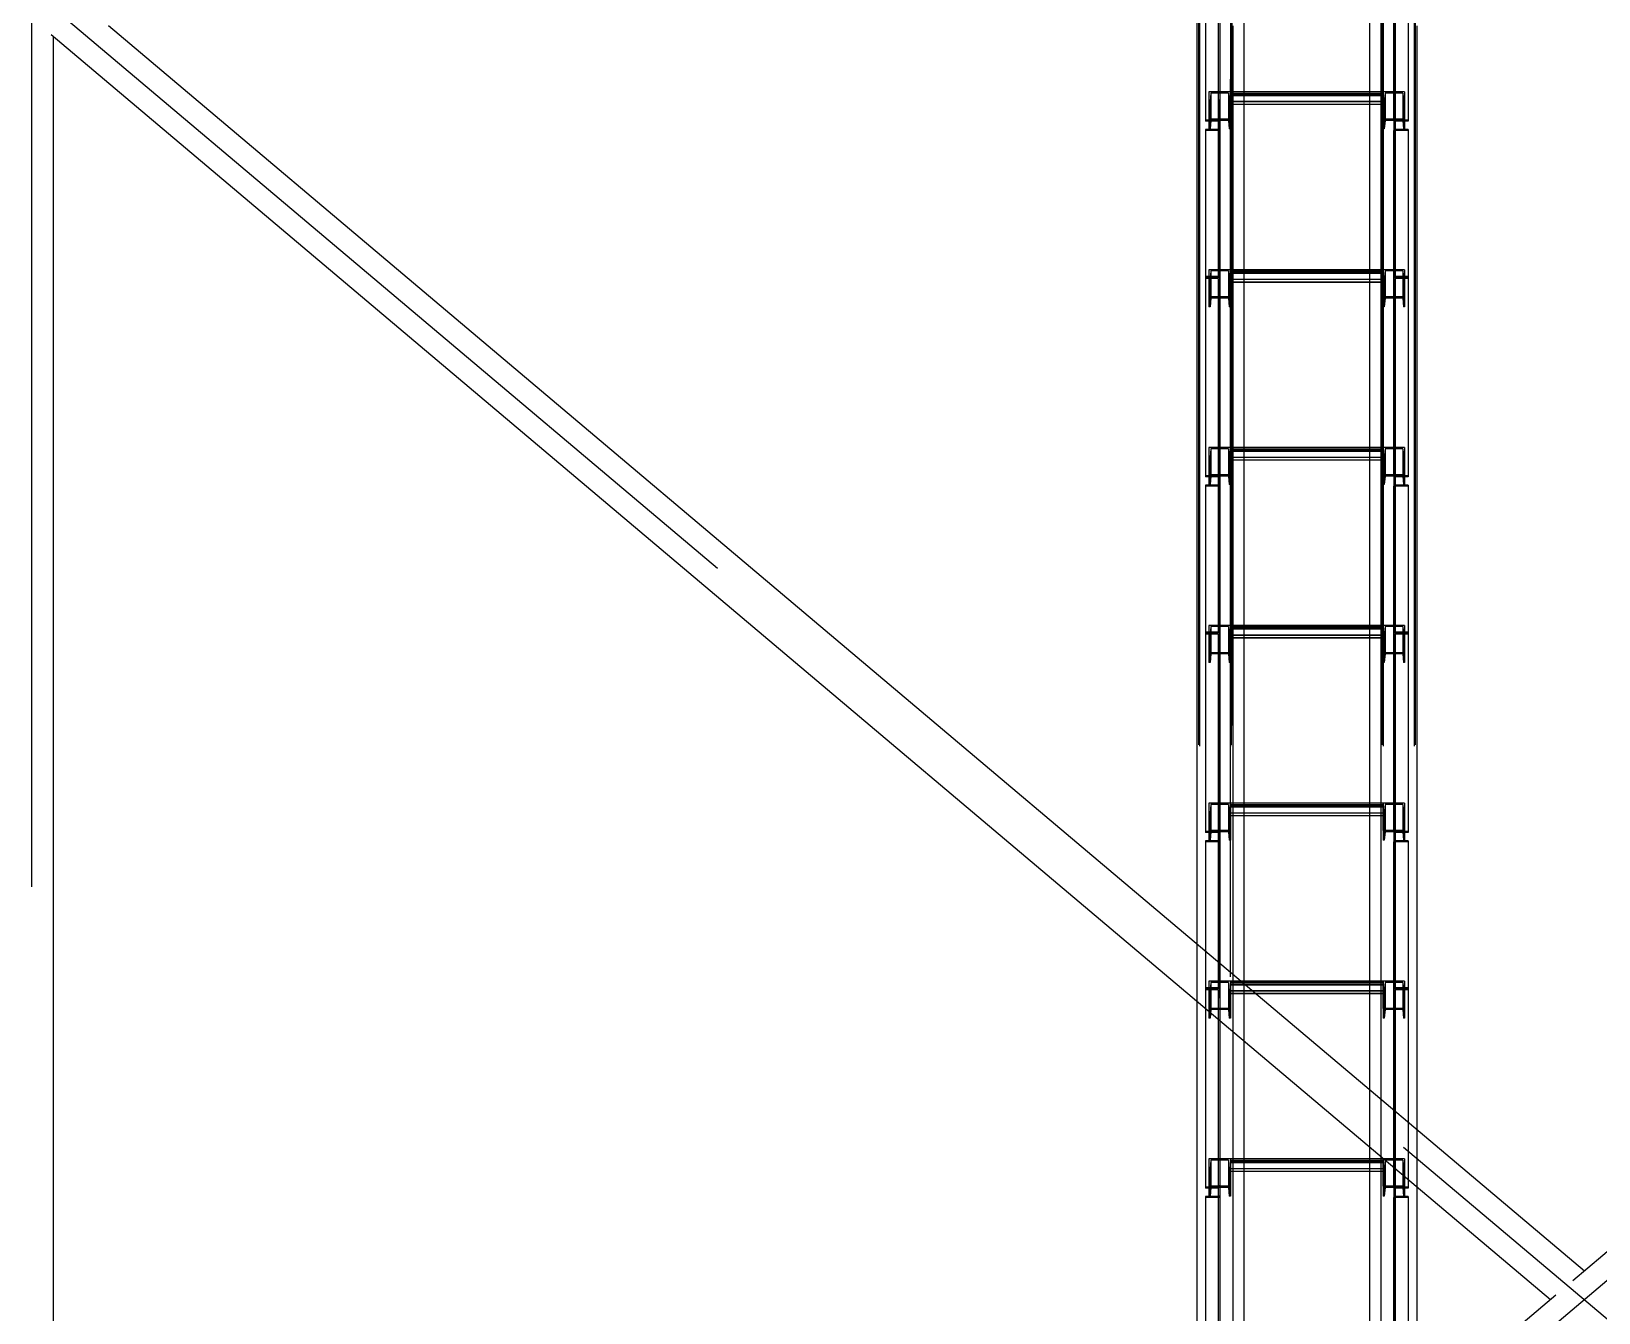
# Model space of a CAD drawing. Header units: millimetres. Extents: x 150209.93 to 150215.05, y 136675.65 to 136679.93.
# Drawn here: x 150210.6016 to 150210.7762, y 136676.6453 to 136676.7881 of the extents above; entities that cross this region are included whole.
import ezdxf

# ---------------------------------------------------------------- set-up
doc = ezdxf.new("R2010")
doc.units = ezdxf.units.MM
doc.header["$LTSCALE"] = 0.25
for name, pattern in [('CENTER', [50.8, 31.75, -6.35, 6.35, -6.35]), ('XKITLINE00', [0]), ('XKITLINE02', [4, 2, -2]), ('XKITLINE03', [6, 3, -1, 1, -1])]:
    doc.linetypes.add(name, pattern=pattern)

# ---------------------------------------------------------------- blocks, each defined once
blk = doc.blocks.new('çatıı')
at = {"color": 116, "linetype": 'XKITLINE02', "true_color": 0x136734}
for p, q in [((9034.61, 5900.27), (9034.61, 4257.56)), ((9035.46, 5900.09), (9035.46, 4257.75)), ((9118.76, 5900.09), (9118.76, 4257.75)), ((9119.61, 5900.27), (9119.61, 4257.56)), ((9015.93, 5889.26), (9015.93, 4290.38)), ((9016.78, 5889.26), (9016.78, 4263.02)), ((9017.31, 5888.53), (9017.31, 4262.57)), ((9034.55, 5888.53), (9034.54, 4262.57)), ((9035.08, 5889.26), (9035.08, 4263.02)), ((9118.31, 5889.26), (9118.31, 4301.37)), ((9119.16, 5889.26), (9119.16, 4263.02)), ((9119.69, 5888.53), (9119.69, 4262.57)), ((9136.93, 5888.53), (9136.92, 4262.57)), ((9137.46, 5889.26), (9137.46, 4263.02)), ((9112.11, 5857.04), (9112.11, 4260.27)), ((9020.63, 5847.87), (9020.63, 5736.88)), ((9028.63, 5847.87), (9028.63, 5732.38)), ((9125.61, 5847.87), (9125.61, 5732.38)), ((9126.41, 5847.37), (9126.41, 5732.38)), ((9133.61, 5847.87), (9133.61, 5736.88)), ((9042.11, 5840.34), (9042.11, 4260.16)), ((9027.83, 5830.27), (9027.83, 5732.38)), ((9022.63, 5753.15), (9022.63, 5732.5)), ((9034.63, 5753.15), (9022.63, 5753.15)), ((9023.69, 5752.45), (9023.31, 5747.7)), ((9033.57, 5752.45), (9023.69, 5752.45)), ((9023.69, 5752.45), (9023.69, 5737.26)), ((9033.57, 5752.45), (9033.95, 5747.7)), ((9033.57, 5752.45), (9033.57, 5737.26)), ((9034.63, 5753.15), (9034.63, 5746.07)), ((9042.11, 5753.15), (9034.63, 5753.15)), ((9034.63, 5753.15), (9034.63, 5732.5)), ((9119.61, 5752.31), (9034.63, 5752.31)), ((9042.11, 5751.52), (9034.63, 5751.52)), ((9119.61, 5753.15), (9112.11, 5753.15)), ((9119.61, 5751.52), (9112.11, 5751.52)), ((9119.61, 5753.15), (9119.61, 5746.07)), ((9119.61, 5753.15), (9119.61, 5737.95)), ((9119.61, 5753.15), (9119.61, 5747.7)), ((9131.61, 5753.15), (9119.61, 5753.15)), ((9120.67, 5752.45), (9120.29, 5747.7)), ((9120.67, 5752.45), (9120.67, 5737.26)), ((9130.55, 5752.45), (9120.67, 5752.45)), ((9130.55, 5752.45), (9130.55, 5737.26)), ((9130.55, 5752.45), (9130.93, 5747.7)), ((9131.61, 5753.15), (9131.61, 5737.95)), ((9131.61, 5753.15), (9131.61, 5747.7)), ((9023.31, 5747.7), (9022.63, 5747.7)), ((9023.31, 5747.7), (9023.31, 5732.5)), ((9034.63, 5747.7), (9033.95, 5747.7)), ((9033.95, 5747.7), (9033.95, 5732.5)), ((9119.61, 5750.97), (9034.63, 5750.97)), ((9119.61, 5747.7), (9034.63, 5747.7)), ((9119.61, 5747.6), (9034.63, 5747.6)), ((9119.61, 5746.16), (9034.63, 5746.16)), ((9042.11, 5746.07), (9034.63, 5746.07)), ((9119.61, 5746.07), (9112.11, 5746.07)), ((9119.61, 5747.7), (9119.61, 5732.5)), ((9120.29, 5747.7), (9119.61, 5747.7)), ((9120.29, 5747.7), (9120.29, 5732.5)), ((9130.93, 5747.7), (9130.93, 5732.5)), ((9131.61, 5747.7), (9130.93, 5747.7)), ((9131.61, 5747.7), (9131.61, 5732.5)), ((9028.63, 5737.38), (9020.63, 5737.38)), ((9027.83, 5736.88), (9020.63, 5736.88)), ((9034.63, 5737.95), (9022.63, 5737.95)), ((9023.69, 5737.26), (9023.31, 5732.5)), ((9033.57, 5737.26), (9023.69, 5737.26)), ((9028.63, 5738.14), (9027.83, 5738.14)), ((9027.83, 5738.14), (9027.83, 5732.27)), ((9027.83, 5738.14), (9027.83, 5650.37)), ((9028.63, 5738.14), (9028.63, 5731.62)), ((9028.63, 5738.14), (9028.63, 5649.72)), ((9033.57, 5737.26), (9033.95, 5732.5)), ((9119.61, 5737.95), (9119.61, 5732.5)), ((9131.61, 5737.95), (9119.61, 5737.95)), ((9120.67, 5737.26), (9120.29, 5732.5)), ((9130.55, 5737.26), (9120.67, 5737.26)), ((9125.61, 5738.14), (9125.61, 5649.72)), ((9126.41, 5738.14), (9125.61, 5738.14)), ((9133.61, 5737.38), (9125.61, 5737.38)), ((9126.41, 5738.14), (9126.41, 5650.37)), ((9133.61, 5736.88), (9126.41, 5736.88)), ((9130.55, 5737.26), (9130.93, 5732.5)), ((9131.61, 5737.95), (9131.61, 5732.5)), ((9027.83, 5732.27), (9020.63, 5732.27)), ((9020.63, 5732.27), (9020.63, 5731.62)), ((9020.63, 5732.27), (9020.63, 5649.72)), ((9028.63, 5731.62), (9020.63, 5731.62)), ((9023.31, 5732.5), (9022.63, 5732.5)), ((9028.63, 5732.38), (9027.83, 5732.38)), ((9034.63, 5732.5), (9033.95, 5732.5)), ((9120.29, 5732.5), (9119.61, 5732.5)), ((9126.41, 5732.38), (9125.61, 5732.38)), ((9133.61, 5731.62), (9125.61, 5731.62)), ((9133.61, 5732.27), (9126.41, 5732.27)), ((9131.61, 5732.5), (9130.93, 5732.5)), ((9133.61, 5732.27), (9133.61, 5649.72)), ((9028.63, 5656.23), (9027.83, 5656.23)), ((9125.61, 5656.23), (9125.61, 5649.72)), ((9126.41, 5656.23), (9125.61, 5656.23)), ((9126.41, 5656.23), (9126.41, 5650.37)), ((9027.83, 5650.37), (9020.63, 5650.37)), ((9020.63, 5649.72), (9020.63, 5649.22)), ((9028.63, 5649.72), (9020.63, 5649.72)), ((9020.63, 5649.72), (9020.63, 5538.73)), ((9028.63, 5649.72), (9020.63, 5649.72)), ((9027.83, 5649.22), (9020.63, 5649.22)), ((9022.63, 5654.07), (9022.63, 5648.62)), ((9034.63, 5654.07), (9022.63, 5654.07)), ((9022.63, 5654.07), (9022.63, 5638.88)), ((9023.31, 5648.62), (9022.63, 5648.62)), ((9022.63, 5648.62), (9022.63, 5633.43)), ((9023.69, 5653.38), (9023.31, 5648.62)), ((9023.31, 5648.62), (9023.31, 5633.43)), ((9033.57, 5653.38), (9023.69, 5653.38)), ((9023.69, 5653.38), (9023.69, 5638.18)), ((9027.83, 5649.22), (9027.83, 5644.71)), ((9027.83, 5649.22), (9027.83, 5534.23)), ((9028.63, 5649.72), (9028.63, 5534.23)), ((9033.57, 5653.38), (9033.95, 5648.62)), ((9033.57, 5653.38), (9033.57, 5638.18)), ((9034.63, 5648.62), (9033.95, 5648.62)), ((9033.95, 5648.62), (9033.95, 5633.43)), ((9034.63, 5654.07), (9034.63, 5648.62)), ((9034.63, 5654.07), (9034.63, 5638.88)), ((9034.63, 5654.07), (9034.63, 5646.99)), ((9042.11, 5654.07), (9034.63, 5654.07)), ((9119.61, 5653.23), (9034.63, 5653.23)), ((9042.11, 5652.44), (9034.63, 5652.44)), ((9119.61, 5651.89), (9034.63, 5651.89)), ((9034.63, 5648.62), (9034.63, 5633.43)), ((9119.61, 5648.62), (9034.63, 5648.62)), ((9119.61, 5648.53), (9034.63, 5648.53)), ((9119.61, 5647.09), (9034.63, 5647.09)), ((9042.11, 5646.99), (9034.63, 5646.99)), ((9119.61, 5654.07), (9112.11, 5654.07)), ((9119.61, 5652.44), (9112.11, 5652.44)), ((9119.61, 5646.99), (9112.11, 5646.99)), ((9119.61, 5654.07), (9119.61, 5646.99)), ((9119.61, 5654.07), (9119.61, 5638.88)), ((9119.61, 5654.07), (9119.61, 5648.62)), ((9131.61, 5654.07), (9119.61, 5654.07)), ((9119.61, 5648.62), (9119.61, 5633.43)), ((9120.29, 5648.62), (9119.61, 5648.62)), ((9120.67, 5653.38), (9120.29, 5648.62)), ((9120.29, 5648.62), (9120.29, 5633.43)), ((9120.67, 5653.38), (9120.67, 5638.18)), ((9130.55, 5653.38), (9120.67, 5653.38)), ((9125.61, 5649.72), (9125.61, 5534.23)), ((9133.61, 5649.72), (9125.61, 5649.72)), ((9133.61, 5649.72), (9125.61, 5649.72)), ((9133.61, 5650.37), (9126.41, 5650.37)), ((9126.41, 5649.22), (9126.41, 5534.23)), ((9133.61, 5649.22), (9126.41, 5649.22)), ((9130.55, 5653.38), (9130.55, 5638.18)), ((9130.55, 5653.38), (9130.93, 5648.62)), ((9130.93, 5648.62), (9130.93, 5633.43)), ((9131.61, 5648.62), (9130.93, 5648.62)), ((9131.61, 5654.07), (9131.61, 5638.88)), ((9131.61, 5654.07), (9131.61, 5648.62)), ((9131.61, 5648.62), (9131.61, 5633.43)), ((9133.61, 5650.37), (9133.61, 5649.72)), ((9133.61, 5649.72), (9133.61, 5538.73)), ((9022.63, 5638.88), (9022.63, 5633.43)), ((9034.63, 5638.88), (9022.63, 5638.88)), ((9023.69, 5638.18), (9023.31, 5633.43)), ((9033.57, 5638.18), (9023.69, 5638.18)), ((9028.63, 5644.71), (9027.83, 5644.71)), ((9028.63, 5638.88), (9028.63, 5539.23)), ((9033.57, 5638.18), (9033.95, 5633.43)), ((9034.63, 5638.88), (9034.63, 5633.43)), ((9119.61, 5638.88), (9119.61, 5633.43)), ((9131.61, 5638.88), (9119.61, 5638.88)), ((9120.67, 5638.18), (9120.29, 5633.43)), ((9130.55, 5638.18), (9120.67, 5638.18)), ((9126.41, 5644.71), (9125.61, 5644.71)), ((9130.55, 5638.18), (9130.93, 5633.43)), ((9131.61, 5638.88), (9131.61, 5633.43)), ((9023.31, 5633.43), (9022.63, 5633.43)), ((9034.63, 5633.43), (9033.95, 5633.43)), ((9120.29, 5633.43), (9119.61, 5633.43)), ((9131.61, 5633.43), (9130.93, 5633.43)), ((9022.63, 5554.99), (9022.63, 5549.54)), ((9034.63, 5554.99), (9022.63, 5554.99)), ((9022.63, 5554.99), (9022.63, 5534.35)), ((9023.69, 5554.3), (9023.31, 5549.54)), ((9033.57, 5554.3), (9023.69, 5554.3)), ((9023.69, 5554.3), (9023.69, 5539.11)), ((9033.57, 5554.3), (9033.95, 5549.54)), ((9033.57, 5554.3), (9033.57, 5539.11)), ((9034.63, 5554.99), (9034.63, 5549.54)), ((9034.63, 5554.99), (9034.63, 5534.35)), ((9034.63, 5554.99), (9034.63, 5547.92)), ((9042.11, 5554.99), (9034.63, 5554.99)), ((9119.61, 5554.16), (9034.63, 5554.16)), ((9042.11, 5553.37), (9034.63, 5553.37)), ((9119.61, 5552.82), (9034.63, 5552.82)), ((9119.61, 5554.99), (9112.11, 5554.99)), ((9119.61, 5553.37), (9112.11, 5553.37)), ((9119.61, 5554.99), (9119.61, 5547.92)), ((9119.61, 5554.99), (9119.61, 5539.8)), ((9119.61, 5554.99), (9119.61, 5549.54)), ((9131.61, 5554.99), (9119.61, 5554.99)), ((9120.67, 5554.3), (9120.29, 5549.54)), ((9120.67, 5554.3), (9120.67, 5539.11)), ((9130.55, 5554.3), (9120.67, 5554.3)), ((9130.55, 5554.3), (9130.55, 5539.11)), ((9130.55, 5554.3), (9130.93, 5549.54)), ((9131.61, 5554.99), (9131.61, 5539.8)), ((9131.61, 5554.99), (9131.61, 5549.54)), ((9023.31, 5549.54), (9022.63, 5549.54)), ((9023.31, 5549.54), (9023.31, 5534.35)), ((9034.63, 5549.54), (9033.95, 5549.54)), ((9033.95, 5549.54), (9033.95, 5534.35)), ((9119.61, 5549.54), (9034.63, 5549.54)), ((9119.61, 5549.45), (9034.63, 5549.45)), ((9119.61, 5548.01), (9034.63, 5548.01)), ((9042.11, 5547.92), (9034.63, 5547.92)), ((9119.61, 5547.92), (9112.11, 5547.92)), ((9119.61, 5549.54), (9119.61, 5534.35)), ((9120.29, 5549.54), (9119.61, 5549.54)), ((9120.29, 5549.54), (9120.29, 5534.35)), ((9130.93, 5549.54), (9130.93, 5534.35)), ((9131.61, 5549.54), (9130.93, 5549.54)), ((9131.61, 5549.54), (9131.61, 5534.35)), ((9028.63, 5539.23), (9020.63, 5539.23)), ((9027.83, 5538.73), (9020.63, 5538.73)), ((9027.83, 5534.12), (9020.63, 5534.12)), ((9020.63, 5534.12), (9020.63, 5533.47)), ((9020.63, 5534.12), (9020.63, 5451.57)), ((9028.63, 5533.47), (9020.63, 5533.47)), ((9034.63, 5539.8), (9022.63, 5539.8)), ((9023.31, 5534.35), (9022.63, 5534.35)), ((9023.69, 5539.11), (9023.31, 5534.35)), ((9033.57, 5539.11), (9023.69, 5539.11)), ((9028.63, 5539.99), (9027.83, 5539.99)), ((9027.83, 5539.99), (9027.83, 5534.12)), ((9027.83, 5539.99), (9027.83, 5452.22)), ((9028.63, 5534.23), (9027.83, 5534.23)), ((9028.63, 5539.99), (9028.63, 5533.47)), ((9028.63, 5539.99), (9028.63, 5451.57)), ((9033.57, 5539.11), (9033.95, 5534.35)), ((9034.63, 5534.35), (9033.95, 5534.35)), ((9119.61, 5539.8), (9119.61, 5534.35)), ((9131.61, 5539.8), (9119.61, 5539.8)), ((9120.29, 5534.35), (9119.61, 5534.35)), ((9120.67, 5539.11), (9120.29, 5534.35)), ((9130.55, 5539.11), (9120.67, 5539.11)), ((9125.61, 5539.99), (9125.61, 5451.57)), ((9126.41, 5539.99), (9125.61, 5539.99)), ((9133.61, 5539.23), (9125.61, 5539.23)), ((9126.41, 5534.23), (9125.61, 5534.23)), ((9133.61, 5533.47), (9125.61, 5533.47)), ((9126.41, 5539.99), (9126.41, 5452.22)), ((9133.61, 5538.73), (9126.41, 5538.73)), ((9133.61, 5534.12), (9126.41, 5534.12)), ((9130.55, 5539.11), (9130.93, 5534.35)), ((9131.61, 5534.35), (9130.93, 5534.35)), ((9131.61, 5539.8), (9131.61, 5534.35)), ((9133.61, 5534.12), (9133.61, 5451.57)), ((9022.63, 5455.92), (9022.63, 5450.47)), ((9034.63, 5455.92), (9022.63, 5455.92)), ((9022.63, 5455.92), (9022.63, 5435.28)), ((9023.69, 5455.22), (9023.31, 5450.47)), ((9033.57, 5455.22), (9023.69, 5455.22)), ((9023.69, 5455.22), (9023.69, 5440.03)), ((9028.63, 5458.08), (9027.83, 5458.08)), ((9033.57, 5455.22), (9033.95, 5450.47)), ((9033.57, 5455.22), (9033.57, 5440.03)), ((9034.63, 5455.92), (9034.63, 5450.47)), ((9034.63, 5455.92), (9034.63, 5435.28)), ((9034.63, 5455.92), (9034.63, 5448.84)), ((9042.11, 5455.92), (9034.63, 5455.92)), ((9119.61, 5455.08), (9034.63, 5455.08)), ((9119.61, 5455.92), (9112.11, 5455.92)), ((9119.61, 5455.92), (9119.61, 5448.84)), ((9119.61, 5455.92), (9119.61, 5440.73)), ((9119.61, 5455.92), (9119.61, 5450.47)), ((9131.61, 5455.92), (9119.61, 5455.92)), ((9120.67, 5455.22), (9120.29, 5450.47)), ((9120.67, 5455.22), (9120.67, 5440.03)), ((9130.55, 5455.22), (9120.67, 5455.22)), ((9125.61, 5458.08), (9125.61, 5451.57)), ((9126.41, 5458.08), (9125.61, 5458.08)), ((9126.41, 5458.08), (9126.41, 5452.22)), ((9130.55, 5455.22), (9130.55, 5440.03)), ((9130.55, 5455.22), (9130.93, 5450.47)), ((9131.61, 5455.92), (9131.61, 5440.73)), ((9131.61, 5455.92), (9131.61, 5450.47)), ((9027.83, 5452.22), (9020.63, 5452.22)), ((9020.63, 5451.57), (9020.63, 5451.06)), ((9028.63, 5451.57), (9020.63, 5451.57)), ((9020.63, 5451.57), (9020.63, 5340.58)), ((9028.63, 5451.57), (9020.63, 5451.57)), ((9027.83, 5451.06), (9020.63, 5451.06)), ((9023.31, 5450.47), (9022.63, 5450.47)), ((9023.31, 5450.47), (9023.31, 5435.28)), ((9027.83, 5451.06), (9027.83, 5446.56)), ((9027.83, 5451.06), (9027.83, 5336.07)), ((9028.63, 5446.56), (9027.83, 5446.56)), ((9028.63, 5451.57), (9028.63, 5336.07)), ((9034.63, 5450.47), (9033.95, 5450.47)), ((9033.95, 5450.47), (9033.95, 5435.28)), ((9042.11, 5454.29), (9034.63, 5454.29)), ((9119.61, 5453.74), (9034.63, 5453.74)), ((9119.61, 5450.47), (9034.63, 5450.47)), ((9119.61, 5450.38), (9034.63, 5450.38)), ((9119.61, 5448.93), (9034.63, 5448.93)), ((9042.11, 5448.84), (9034.63, 5448.84)), ((9119.61, 5454.29), (9112.11, 5454.29)), ((9119.61, 5448.84), (9112.11, 5448.84)), ((9119.61, 5450.47), (9119.61, 5435.28)), ((9120.29, 5450.47), (9119.61, 5450.47)), ((9120.29, 5450.47), (9120.29, 5435.28)), ((9125.61, 5451.57), (9125.61, 5336.07)), ((9133.61, 5451.57), (9125.61, 5451.57)), ((9133.61, 5451.57), (9125.61, 5451.57)), ((9126.41, 5446.56), (9125.61, 5446.56)), ((9133.61, 5452.22), (9126.41, 5452.22)), ((9126.41, 5451.06), (9126.41, 5336.07)), ((9133.61, 5451.06), (9126.41, 5451.06)), ((9130.93, 5450.47), (9130.93, 5435.28)), ((9131.61, 5450.47), (9130.93, 5450.47)), ((9131.61, 5450.47), (9131.61, 5435.28)), ((9133.61, 5452.22), (9133.61, 5451.57)), ((9133.61, 5451.57), (9133.61, 5340.58)), ((9034.63, 5440.73), (9022.63, 5440.73)), ((9023.69, 5440.03), (9023.31, 5435.28)), ((9033.57, 5440.03), (9023.69, 5440.03)), ((9028.63, 5440.73), (9028.63, 5341.08)), ((9033.57, 5440.03), (9033.95, 5435.28)), ((9119.61, 5440.73), (9119.61, 5435.28)), ((9131.61, 5440.73), (9119.61, 5440.73)), ((9120.67, 5440.03), (9120.29, 5435.28)), ((9130.55, 5440.03), (9120.67, 5440.03)), ((9130.55, 5440.03), (9130.93, 5435.28)), ((9131.61, 5440.73), (9131.61, 5435.28)), ((9023.31, 5435.28), (9022.63, 5435.28)), ((9034.63, 5435.28), (9033.95, 5435.28)), ((9120.29, 5435.28), (9119.61, 5435.28)), ((9131.61, 5435.28), (9130.93, 5435.28)), ((9022.63, 5356.84), (9022.63, 5351.39)), ((9034.63, 5356.84), (9022.63, 5356.84)), ((9022.63, 5356.84), (9022.63, 5341.08)), ((9023.31, 5351.39), (9022.63, 5351.39)), ((9022.63, 5351.39), (9022.63, 5336.2)), ((9023.69, 5356.15), (9023.31, 5351.39)), ((9023.31, 5351.39), (9023.31, 5336.2)), ((9033.57, 5356.15), (9023.69, 5356.15)), ((9023.69, 5356.15), (9023.69, 5340.96)), ((9033.57, 5356.15), (9033.95, 5351.39)), ((9033.57, 5356.15), (9033.57, 5340.96)), ((9034.63, 5351.39), (9033.95, 5351.39)), ((9033.95, 5351.39), (9033.95, 5336.2)), ((9034.63, 5356.84), (9034.63, 5351.39)), ((9034.63, 5356.84), (9034.63, 5341.65)), ((9034.63, 5356.84), (9034.63, 5349.76)), ((9042.11, 5356.84), (9034.63, 5356.84)), ((9119.61, 5356), (9034.63, 5356)), ((9042.11, 5355.21), (9034.63, 5355.21)), ((9119.61, 5354.66), (9034.63, 5354.66)), ((9034.63, 5351.39), (9034.63, 5336.2)), ((9119.61, 5351.39), (9034.63, 5351.39)), ((9119.61, 5351.3), (9034.63, 5351.3)), ((9119.61, 5349.86), (9034.63, 5349.86)), ((9042.11, 5349.76), (9034.63, 5349.76)), ((9119.61, 5356.84), (9112.11, 5356.84)), ((9119.61, 5355.21), (9112.11, 5355.21)), ((9119.61, 5349.76), (9112.11, 5349.76)), ((9119.61, 5356.84), (9119.61, 5341.65)), ((9119.61, 5356.84), (9119.61, 5351.39)), ((9131.61, 5356.84), (9119.61, 5356.84)), ((9119.61, 5356.84), (9119.61, 5349.76)), ((9119.61, 5351.39), (9119.61, 5336.2)), ((9120.29, 5351.39), (9119.61, 5351.39)), ((9120.67, 5356.15), (9120.29, 5351.39)), ((9120.29, 5351.39), (9120.29, 5336.2)), ((9120.67, 5356.15), (9120.67, 5340.96)), ((9130.55, 5356.15), (9120.67, 5356.15)), ((9130.55, 5356.15), (9130.55, 5340.96)), ((9130.55, 5356.15), (9130.93, 5351.39)), ((9130.93, 5351.39), (9130.93, 5336.2)), ((9131.61, 5351.39), (9130.93, 5351.39)), ((9131.61, 5356.84), (9131.61, 5341.65)), ((9131.61, 5356.84), (9131.61, 5351.39)), ((9131.61, 5351.39), (9131.61, 5336.2)), ((9028.63, 5341.08), (9020.63, 5341.08)), ((9034.63, 5341.65), (9022.63, 5341.65)), ((9022.63, 5341.08), (9022.63, 5336.2)), ((9028.63, 5341.83), (9027.83, 5341.83)), ((9027.83, 5341.83), (9027.83, 5335.97)), ((9027.83, 5341.83), (9027.83, 5254.07)), ((9028.63, 5341.83), (9028.63, 5335.32)), ((9028.63, 5341.83), (9028.63, 5253.41)), ((9034.63, 5341.65), (9034.63, 5336.2)), ((9119.61, 5341.65), (9119.61, 5336.2)), ((9131.61, 5341.65), (9119.61, 5341.65)), ((9125.61, 5341.83), (9125.61, 5253.41)), ((9126.41, 5341.83), (9125.61, 5341.83)), ((9133.61, 5341.08), (9125.61, 5341.08)), ((9126.41, 5341.83), (9126.41, 5254.07)), ((9131.61, 5341.65), (9131.61, 5336.2)), ((9027.83, 5340.58), (9020.63, 5340.58)), ((9027.83, 5335.97), (9020.63, 5335.97)), ((9020.63, 5335.97), (9020.63, 5335.32)), ((9020.63, 5335.97), (9020.63, 5253.41)), ((9028.63, 5335.32), (9020.63, 5335.32)), ((9023.31, 5336.2), (9022.63, 5336.2)), ((9023.69, 5340.96), (9023.31, 5336.2)), ((9033.57, 5340.96), (9023.69, 5340.96)), ((9028.63, 5336.07), (9027.83, 5336.07)), ((9033.57, 5340.96), (9033.95, 5336.2)), ((9034.63, 5336.2), (9033.95, 5336.2)), ((9120.29, 5336.2), (9119.61, 5336.2)), ((9120.67, 5340.96), (9120.29, 5336.2)), ((9130.55, 5340.96), (9120.67, 5340.96)), ((9126.41, 5336.07), (9125.61, 5336.07)), ((9133.61, 5335.32), (9125.61, 5335.32)), ((9133.61, 5340.58), (9126.41, 5340.58)), ((9133.61, 5335.97), (9126.41, 5335.97)), ((9130.55, 5340.96), (9130.93, 5336.2)), ((9131.61, 5336.2), (9130.93, 5336.2)), ((9133.61, 5335.97), (9133.61, 5253.41)), ((9015.93, 5278.34), (9015.93, 5246.45)), ((9027.83, 5254.07), (9020.63, 5254.07)), ((9022.63, 5257.77), (9022.63, 5241.39)), ((9034.63, 5257.77), (9022.63, 5257.77)), ((9023.69, 5257.07), (9023.31, 5252.32)), ((9033.57, 5257.07), (9023.69, 5257.07)), ((9023.69, 5257.07), (9023.69, 5241.88)), ((9028.63, 5259.93), (9027.83, 5259.93)), ((9033.57, 5257.07), (9033.95, 5252.32)), ((9033.57, 5257.07), (9033.57, 5241.88)), ((9034.63, 5257.77), (9034.63, 5251.01)), ((9034.63, 5257.77), (9034.63, 5250.69)), ((9042.11, 5257.77), (9034.63, 5257.77)), ((9034.63, 5257.23), (9034.63, 5237.12)), ((9119.61, 5256.93), (9034.63, 5256.93)), ((9042.22, 5256.14), (9034.63, 5256.14)), ((9119.61, 5255.59), (9034.63, 5255.59)), ((9035.93, 5261.45), (9035.93, 5229.57)), ((9042.11, 5256.23), (9042.11, 5224.35)), ((9119.61, 5257.77), (9112.11, 5257.77)), ((9119.61, 5256.14), (9112.11, 5256.14)), ((9119.61, 5257.77), (9119.61, 5250.69)), ((9119.61, 5257.77), (9119.61, 5242.57)), ((9119.61, 5257.77), (9119.61, 5252.32)), ((9131.61, 5257.77), (9119.61, 5257.77)), ((9120.67, 5257.07), (9120.29, 5252.32)), ((9120.67, 5257.07), (9120.67, 5241.88)), ((9130.55, 5257.07), (9120.67, 5257.07)), ((9125.61, 5259.93), (9125.61, 5253.41)), ((9126.41, 5259.93), (9125.61, 5259.93)), ((9126.41, 5259.93), (9126.41, 5254.07)), ((9133.61, 5254.07), (9126.41, 5254.07)), ((9130.55, 5257.07), (9130.55, 5241.88)), ((9130.55, 5257.07), (9130.93, 5252.32)), ((9131.61, 5257.77), (9131.61, 5242.57)), ((9131.61, 5257.77), (9131.61, 5252.32)), ((9133.61, 5254.07), (9133.61, 5253.41)), ((9020.63, 5253.41), (9020.63, 5252.3)), ((9028.63, 5253.41), (9020.63, 5253.41)), ((9028.63, 5253.41), (9020.63, 5253.41)), ((9027.83, 5252.91), (9020.63, 5252.91)), ((9020.63, 5252.3), (9020.63, 5142.43)), ((9023.31, 5252.32), (9022.63, 5252.32)), ((9022.63, 5250.61), (9022.63, 5237.12)), ((9023.31, 5252.32), (9023.31, 5237.12)), ((9027.83, 5252.91), (9027.83, 5246.23)), ((9027.83, 5249.66), (9027.83, 5137.92)), ((9028.63, 5248.41), (9027.83, 5248.41)), ((9028.63, 5253.41), (9028.63, 5245.55)), ((9028.63, 5252.55), (9028.63, 5137.92)), ((9034.63, 5252.32), (9033.95, 5252.32)), ((9033.95, 5252.32), (9033.95, 5237.12)), ((9119.61, 5252.32), (9034.63, 5252.32)), ((9119.61, 5252.22), (9034.63, 5252.22)), ((9119.61, 5250.78), (9034.63, 5250.78)), ((9048.68, 5250.69), (9034.63, 5250.69)), ((9119.61, 5250.69), (9112.11, 5250.69)), ((9119.61, 5252.32), (9119.61, 5237.12)), ((9120.29, 5252.32), (9119.61, 5252.32)), ((9120.29, 5252.32), (9120.29, 5237.12)), ((9125.61, 5253.41), (9125.61, 5137.92)), ((9133.61, 5253.41), (9125.61, 5253.41)), ((9133.61, 5253.41), (9125.61, 5253.41)), ((9126.41, 5248.41), (9125.61, 5248.41)), ((9126.41, 5252.91), (9126.41, 5137.92)), ((9133.61, 5252.91), (9126.41, 5252.91)), ((9130.93, 5252.32), (9130.93, 5237.12)), ((9131.61, 5252.32), (9130.93, 5252.32)), ((9131.61, 5252.32), (9131.61, 5237.12)), ((9133.61, 5253.41), (9133.61, 5142.43)), ((9034.63, 5242.57), (9022.63, 5242.57)), ((9023.31, 5237.12), (9022.63, 5237.12)), ((9023.69, 5241.88), (9023.31, 5237.12)), ((9033.57, 5241.88), (9023.69, 5241.88)), ((9033.57, 5241.88), (9033.95, 5237.12)), ((9034.63, 5237.12), (9033.95, 5237.12)), ((9119.61, 5242.57), (9119.61, 5237.12)), ((9131.61, 5242.57), (9119.61, 5242.57)), ((9120.29, 5237.12), (9119.61, 5237.12)), ((9120.67, 5241.88), (9120.29, 5237.12)), ((9130.55, 5241.88), (9120.67, 5241.88)), ((9130.55, 5241.88), (9130.93, 5237.12)), ((9131.61, 5237.12), (9130.93, 5237.12)), ((9131.61, 5242.57), (9131.61, 5237.12)), ((9112.11, 5197.14), (9112.11, 5165.26)), ((9118.31, 5191.91), (9118.31, 5160.02)), ((9138.31, 5175.02), (9138.31, 5143.14)), ((9022.63, 5158.69), (9022.63, 5153.24)), ((9034.63, 5158.69), (9022.63, 5158.69)), ((9022.63, 5158.69), (9022.63, 5138.05)), ((9023.69, 5158), (9023.31, 5153.24)), ((9033.57, 5158), (9023.69, 5158)), ((9023.69, 5158), (9023.69, 5142.8)), ((9033.57, 5158), (9033.95, 5153.24)), ((9033.57, 5158), (9033.57, 5142.8)), ((9034.63, 5158.69), (9034.63, 5153.24)), ((9034.63, 5158.69), (9034.63, 5138.05)), ((9034.63, 5158.69), (9034.63, 5151.61)), ((9042.11, 5158.69), (9034.63, 5158.69)), ((9119.61, 5157.85), (9034.63, 5157.85)), ((9119.61, 5158.69), (9112.11, 5158.69)), ((9119.61, 5158.69), (9119.61, 5151.61)), ((9119.61, 5158.69), (9119.61, 5143.5)), ((9119.61, 5158.69), (9119.61, 5153.24)), ((9131.61, 5158.69), (9119.61, 5158.69)), ((9120.67, 5158), (9120.29, 5153.24)), ((9120.67, 5158), (9120.67, 5142.8)), ((9130.55, 5158), (9120.67, 5158)), ((9130.55, 5158), (9130.55, 5142.8)), ((9130.55, 5158), (9130.93, 5153.24)), ((9131.61, 5158.69), (9131.61, 5143.5)), ((9131.61, 5158.61), (9131.61, 5153.24)), ((9023.31, 5153.24), (9022.63, 5153.24)), ((9023.31, 5153.24), (9023.31, 5138.05)), ((9034.63, 5153.24), (9033.95, 5153.24)), ((9033.95, 5153.24), (9033.95, 5138.05)), ((9042.11, 5157.06), (9034.63, 5157.06)), ((9119.61, 5156.51), (9034.63, 5156.51)), ((9119.61, 5153.24), (9034.63, 5153.24)), ((9119.61, 5153.15), (9034.63, 5153.15)), ((9119.61, 5151.71), (9034.63, 5151.71)), ((9042.11, 5151.61), (9034.63, 5151.61)), ((9119.61, 5157.06), (9112.11, 5157.06)), ((9119.61, 5151.61), (9112.11, 5151.61)), ((9119.61, 5153.24), (9119.61, 5138.05)), ((9120.29, 5153.24), (9119.61, 5153.24)), ((9120.29, 5153.24), (9120.29, 5138.05)), ((9130.93, 5153.24), (9130.93, 5138.05)), ((9131.61, 5153.24), (9130.93, 5153.24)), ((9131.61, 5153.24), (9131.61, 5138.05)), ((9028.63, 5142.93), (9020.63, 5142.93)), ((9027.83, 5142.43), (9020.63, 5142.43)), ((9034.63, 5143.5), (9022.63, 5143.5)), ((9023.69, 5142.8), (9023.31, 5138.05)), ((9033.57, 5142.8), (9023.69, 5142.8)), ((9028.63, 5143.68), (9027.83, 5143.68)), ((9027.83, 5143.68), (9027.83, 5137.82)), ((9027.83, 5143.68), (9027.83, 5055.91)), ((9028.63, 5143.68), (9028.63, 5137.17)), ((9028.63, 5143.68), (9028.63, 5055.26)), ((9033.57, 5142.8), (9033.95, 5138.05)), ((9119.61, 5143.5), (9119.61, 5138.05)), ((9131.61, 5143.5), (9119.61, 5143.5)), ((9120.67, 5142.8), (9120.29, 5138.05)), ((9130.55, 5142.8), (9120.67, 5142.8)), ((9125.61, 5143.68), (9125.61, 5055.26)), ((9126.41, 5143.68), (9125.61, 5143.68)), ((9133.61, 5142.93), (9125.61, 5142.93)), ((9126.41, 5143.68), (9126.41, 5055.91)), ((9133.61, 5142.43), (9126.41, 5142.43)), ((9130.55, 5142.8), (9130.93, 5138.05)), ((9131.61, 5143.5), (9131.61, 5138.05)), ((9027.83, 5137.82), (9020.63, 5137.82)), ((9020.63, 5137.82), (9020.63, 5137.17)), ((9020.63, 5137.82), (9020.63, 5055.26)), ((9028.63, 5137.17), (9020.63, 5137.17)), ((9023.31, 5138.05), (9022.63, 5138.05)), ((9028.63, 5137.92), (9027.83, 5137.92)), ((9034.63, 5138.05), (9033.95, 5138.05)), ((9120.29, 5138.05), (9119.61, 5138.05)), ((9126.41, 5137.92), (9125.61, 5137.92)), ((9133.61, 5137.17), (9125.61, 5137.17)), ((9133.61, 5137.82), (9126.41, 5137.82)), ((9131.61, 5138.05), (9130.93, 5138.05)), ((9133.61, 5137.82), (9133.61, 5055.26))]:
    blk.add_line(p, q, dxfattribs=at)
at = {"color": 1, "linetype": 'XKITLINE03'}
for p, q in [((9034.61, 4260.27), (9034.61, 5900.27)), ((9119.61, 5900.27), (9119.61, 4260.27)), ((9028.63, 4249.09), (9028.63, 5892.62)), ((9028.63, 5847.87), (9028.63, 5737.38)), ((9125.61, 5737.38), (9125.61, 5847.87)), ((9034.63, 5753.15), (9034.63, 5737.95)), ((9034.63, 5751.52), (9119.61, 5751.52)), ((9119.61, 5737.95), (9119.61, 5753.15)), ((9028.63, 5731.62), (9028.63, 5649.72)), ((9125.61, 5649.72), (9125.61, 5731.62)), ((9028.63, 5649.72), (9028.63, 5539.23)), ((9034.63, 5654.07), (9034.63, 5638.88)), ((9034.63, 5652.44), (9119.61, 5652.44)), ((9119.61, 5638.88), (9119.61, 5654.07)), ((9125.61, 5539.23), (9125.61, 5649.72)), ((9034.63, 5554.99), (9034.63, 5539.8)), ((9034.63, 5553.37), (9119.61, 5553.37)), ((9119.61, 5539.8), (9119.61, 5554.99)), ((9028.63, 5533.47), (9028.63, 5451.57)), ((9125.61, 5451.57), (9125.61, 5533.47)), ((9034.63, 5455.92), (9034.63, 5440.73)), ((9119.61, 5440.73), (9119.61, 5455.92)), ((9028.63, 5451.57), (9028.63, 5341.08)), ((9034.63, 5454.29), (9119.61, 5454.29)), ((9125.61, 5341.08), (9125.61, 5451.57)), ((9034.63, 5356.84), (9034.63, 5341.65)), ((9034.63, 5355.21), (9119.61, 5355.21)), ((9119.61, 5341.65), (9119.61, 5356.84)), ((9028.63, 5335.32), (9028.63, 5253.41)), ((9125.61, 5253.41), (9125.61, 5335.32)), ((9034.63, 5257.77), (9034.63, 5242.57)), ((9034.63, 5256.14), (9119.61, 5256.14)), ((9119.61, 5242.57), (9119.61, 5257.77)), ((9028.63, 5253.41), (9028.63, 5142.93)), ((9125.61, 5142.93), (9125.61, 5253.41)), ((9034.63, 5158.69), (9034.63, 5143.5)), ((9119.61, 5143.5), (9119.61, 5158.69)), ((9034.63, 5157.06), (9119.61, 5157.06)), ((9028.63, 5137.17), (9028.63, 5055.26)), ((9125.61, 5055.26), (9125.61, 5137.17))]:
    blk.add_line(p, q, dxfattribs=at)
at = {"color": 8, "linetype": 'CENTER'}
for p, q in [((8366.94, 5810.27), (10096.38, 4350.27)), ((10096.38, 5810.27), (8366.94, 4350.27)), ((8366.94, 5810.27), (8366.94, 4350.27))]:
    blk.add_line(p, q, dxfattribs=at)
at = {"color": 8, "linetype": 'XKITLINE00'}
for p, q in [((9231.66, 5096.22), (8409.87, 5789.97)), ((10053.45, 5789.97), (9225.19, 5090.76)), ((9212.78, 5080.27), (8377.99, 5785)), ((8379.12, 5784.05), (8379.12, 4376.5)), ((9215.82, 5082.85), (8378.7, 4376.14))]:
    blk.add_line(p, q, dxfattribs=at)
at = {"color": 7, "linetype": 'XKITLINE00'}
for p, q in [((9015.93, 5789.97), (9015.93, 5278.34)), ((9035.93, 5789.97), (9035.93, 5261.45)), ((9042.11, 5789.97), (9042.11, 5256.23)), ((9112.11, 5789.97), (9112.11, 5197.14)), ((9118.31, 5789.97), (9118.31, 5191.91)), ((9138.31, 5789.97), (9138.31, 5175.02)), ((9112.11, 5753.15), (9042.11, 5753.15)), ((9112.11, 5751.52), (9042.11, 5751.52)), ((9112.11, 5746.07), (9042.11, 5746.07)), ((9112.11, 5654.07), (9042.11, 5654.07)), ((9112.11, 5652.44), (9042.11, 5652.44)), ((9112.11, 5646.99), (9042.11, 5646.99)), ((9112.11, 5554.99), (9042.11, 5554.99)), ((9112.11, 5553.37), (9042.11, 5553.37)), ((9112.11, 5547.92), (9042.11, 5547.92)), ((9112.11, 5455.92), (9042.11, 5455.92)), ((9112.11, 5454.29), (9042.11, 5454.29)), ((9112.11, 5448.84), (9042.11, 5448.84)), ((9112.11, 5356.84), (9042.11, 5356.84)), ((9112.11, 5355.21), (9042.11, 5355.21)), ((9112.11, 5349.76), (9042.11, 5349.76)), ((9112.11, 5257.77), (9042.11, 5257.77)), ((9112.11, 5256.14), (9042.22, 5256.14)), ((9015.93, 5246.45), (9015.93, 4914.1)), ((9112.11, 5250.69), (9048.68, 5250.69)), ((9035.93, 5229.57), (9035.93, 4930.98)), ((9042.11, 5224.35), (9042.11, 4936.2)), ((9112.11, 5158.69), (9042.11, 5158.69)), ((9112.11, 5165.26), (9112.11, 4995.29)), ((9118.31, 5160.02), (9118.31, 5000.52)), ((9112.11, 5157.06), (9042.11, 5157.06)), ((9112.11, 5151.61), (9042.11, 5151.61)), ((9138.31, 5143.14), (9138.31, 5017.41))]:
    blk.add_line(p, q, dxfattribs=at)
at = {"color": 1, "linetype": 'XKITLINE00'}
for centre in [(9034.63, 5753.15), (9034.63, 5751.52), (9119.61, 5753.15), (9119.61, 5751.52), (9028.63, 5737.38), (9034.63, 5737.95), (9119.61, 5737.95), (9125.61, 5737.38), (9028.63, 5731.62), (9125.61, 5731.62), (9028.63, 5649.72), (9028.63, 5649.72), (9034.63, 5654.07), (9034.63, 5652.44), (9119.61, 5654.07), (9119.61, 5652.44), (9125.61, 5649.72), (9125.61, 5649.72), (9034.63, 5638.88), (9119.61, 5638.88), (9034.63, 5554.99), (9034.63, 5553.37), (9119.61, 5554.99), (9119.61, 5553.37), (9028.63, 5539.23), (9028.63, 5533.47), (9034.63, 5539.8), (9119.61, 5539.8), (9125.61, 5539.23), (9125.61, 5533.47), (9034.63, 5455.92), (9119.61, 5455.92), (9028.63, 5451.57), (9028.63, 5451.57), (9034.63, 5454.29), (9119.61, 5454.29), (9125.61, 5451.57), (9125.61, 5451.57), (9034.63, 5440.73), (9119.61, 5440.73), (9034.63, 5356.84), (9034.63, 5355.21), (9119.61, 5356.84), (9119.61, 5355.21), (9028.63, 5341.08), (9034.63, 5341.65), (9119.61, 5341.65), (9125.61, 5341.08), (9028.63, 5335.32), (9125.61, 5335.32), (9034.63, 5257.77), (9034.63, 5256.14), (9119.61, 5257.77), (9119.61, 5256.14), (9028.63, 5253.41), (9028.63, 5253.41), (9125.61, 5253.41), (9125.61, 5253.41), (9034.63, 5242.57), (9119.61, 5242.57), (9034.63, 5158.69), (9119.61, 5158.69), (9034.63, 5157.06), (9119.61, 5157.06), (9028.63, 5142.93), (9034.63, 5143.5), (9119.61, 5143.5), (9125.61, 5142.93), (9028.63, 5137.17), (9125.61, 5137.17)]:
    blk.add_circle(centre, 0.05, dxfattribs=at)

msp = doc.modelspace()

# ---------------------------------------------------------------- block references
at = {"xscale": 0.0002000170049888334, "yscale": 0.0002000170049888334, "zscale": 0.0002000170049888334}
msp.add_blockref('çatıı', (150208.92807, 136675.63059), dxfattribs=at)

doc.saveas('drawing.dxf')
